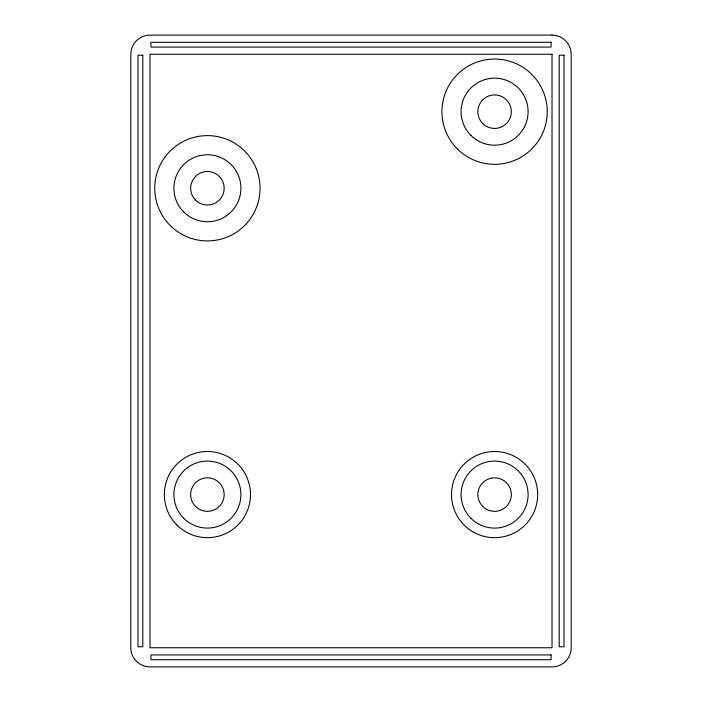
<?xml version="1.0" encoding="UTF-8"?>
<svg xmlns="http://www.w3.org/2000/svg" width="702" height="702" viewBox="0 0 702 702"><rect width="100%" height="100%" fill="white"/><g stroke="black" fill="none" stroke-linecap="round" stroke-linejoin="round"><path stroke-width="1.05" d="M552.026 35.1L149.974 35.1A19.147 19.147 0 0 0 130.826 54.247L130.826 647.753A19.147 19.147 0 0 0 149.974 666.9L552.026 666.9A19.147 19.147 0 0 0 571.174 647.753L571.174 54.247A19.147 19.147 0 0 0 552.026 35.1M551.07 42.278L150.93 42.278L150.93 47.069L551.07 47.069L551.07 42.278M552.026 54.247L149.974 54.247L149.974 647.753L552.026 647.753L552.026 54.247M142.796 55.204L138.004 55.204L138.004 646.796L142.796 646.796L142.796 55.204M563.996 55.204L559.204 55.204L559.204 646.796L563.996 646.796L563.996 55.204M551.07 654.931L150.93 654.931L150.93 659.722L551.07 659.722L551.07 654.931M473.051 531.897A43.076 43.076 0 0 0 537.671 494.594A43.076 43.076 0 0 0 473.051 457.283A43.076 43.076 0 0 0 473.051 531.897M176.948 525.052A43.076 43.076 0 0 0 249.017 505.738A43.076 43.076 0 0 0 196.262 452.983A43.076 43.076 0 0 0 176.948 525.052M181.081 233.863A52.65 52.65 0 0 0 260.056 188.268A52.65 52.65 0 0 0 181.081 142.664A52.65 52.65 0 0 0 181.081 233.863M457.362 148.912A52.65 52.65 0 0 0 545.445 125.307A52.65 52.65 0 0 0 480.967 60.828A52.65 52.65 0 0 0 457.362 148.912M195.56 506.44A16.751 16.751 0 0 0 223.587 498.929A16.751 16.751 0 0 0 203.071 478.413A16.751 16.751 0 0 0 195.56 506.44M482.748 506.44A16.751 16.751 0 0 0 510.775 498.929A16.751 16.751 0 0 0 490.259 478.413A16.751 16.751 0 0 0 482.748 506.44M482.748 123.526A16.751 16.751 0 0 0 510.775 116.014A16.751 16.751 0 0 0 490.259 95.498A16.751 16.751 0 0 0 482.748 123.526M195.56 200.105A16.751 16.751 0 0 0 223.587 192.602A16.751 16.751 0 0 0 203.071 172.087A16.751 16.751 0 0 0 195.56 200.105M183.722 211.951A33.503 33.503 0 0 0 239.768 196.937A33.503 33.503 0 0 0 198.736 155.897A33.503 33.503 0 0 0 183.722 211.951M470.902 135.372A33.503 33.503 0 0 0 526.956 120.349A33.503 33.503 0 0 0 485.916 79.317A33.503 33.503 0 0 0 470.902 135.372M470.902 518.278A33.503 33.503 0 0 0 526.956 503.264A33.503 33.503 0 0 0 485.916 462.232A33.503 33.503 0 0 0 470.902 518.278M183.722 518.278A33.503 33.503 0 0 0 239.768 503.264A33.503 33.503 0 0 0 198.736 462.232A33.503 33.503 0 0 0 183.722 518.278"/></g></svg>
